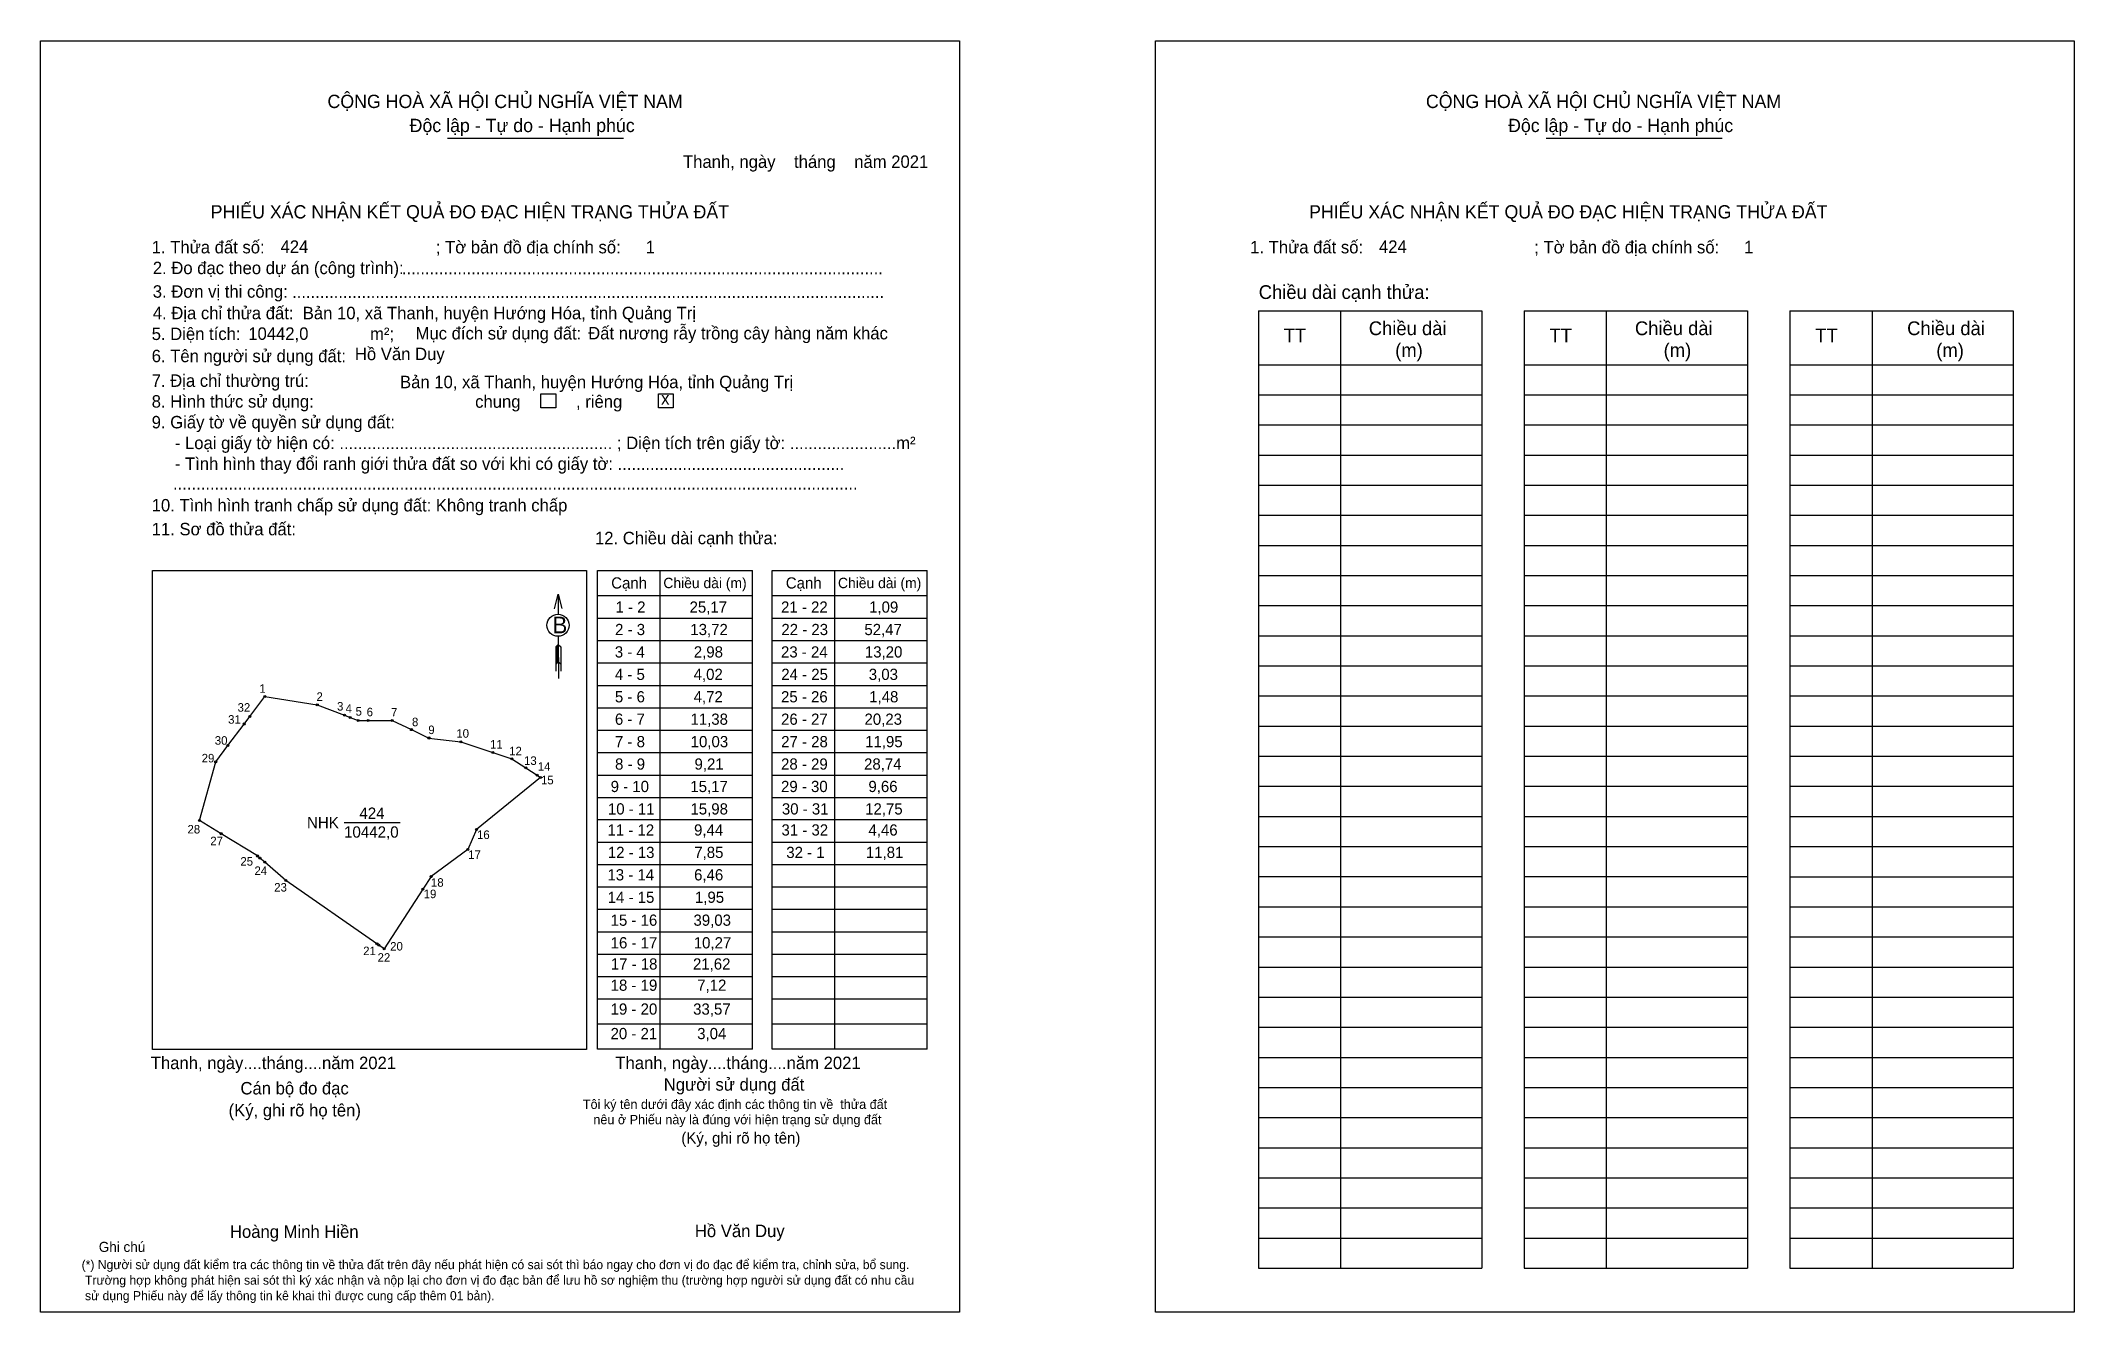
# Model space of a CAD drawing. Extents: x 546233 to 547195, y 1825734 to 1826336.
import ezdxf

# ---------------------------------------------------------------- set-up
doc = ezdxf.new("R2010")
doc.units = 0
for name, color, linetype in [('CanhThua', 7, 'Continuous'), ('kqddKhungInTrang1', 7, 'Continuous'), ('kqddKhungInTrang2', 7, 'Continuous'), ('kqddNoiDung', 7, 'Continuous'), ('kqddTemplate', 7, 'Continuous'), ('MocDinhThua', 7, 'Continuous'), ('NhanDiaChinhThua', 7, 'Continuous'), ('SoHieuDinhThua', 7, 'Continuous')]:
    doc.layers.add(name, color=color, linetype=linetype)

msp = doc.modelspace()

# ---------------------------------------------------------------- linework, layer by layer
at = {"layer": 'CanhThua'}
for p, q in [((546331.78, 1826016.22), (546338.87, 1826025.67)), ((546338.87, 1826025.67), (546363.73, 1826021.71)), ((546363.73, 1826021.71), (546376.55, 1826016.81)), ((546376.55, 1826016.81), (546379.33, 1826015.74)), ((546321.45, 1826002.46), (546329.1, 1826012.65)), ((546329.1, 1826012.65), (546331.78, 1826016.22)), ((546379.33, 1826015.74), (546383.08, 1826014.31)), ((546383.08, 1826014.31), (546387.8, 1826014.3)), ((546387.8, 1826014.3), (546399.18, 1826014.29)), ((546399.18, 1826014.29), (546408.24, 1826009.99)), ((546408.24, 1826009.99), (546416.56, 1826006.03)), ((546315.65, 1825994.73), (546321.45, 1826002.46)), ((546416.56, 1826006.03), (546431.62, 1826004.23)), ((546431.62, 1826004.23), (546446.79, 1825999.2)), ((546446.79, 1825999.2), (546455.75, 1825996.23)), ((546308.01, 1825967.03), (546315.65, 1825994.73)), ((546469.38, 1825987.36), (546439.09, 1825962.76)), ((546455.75, 1825996.23), (546462.34, 1825991.95)), ((546462.34, 1825991.95), (546467.75, 1825988.42)), ((546467.75, 1825988.42), (546469.38, 1825987.36)), ((546318.21, 1825960.79), (546308.01, 1825967.03)), ((546335.47, 1825950.24), (546318.21, 1825960.79)), ((546439.09, 1825962.76), (546434.95, 1825953.36)), ((546336.59, 1825949.27), (546335.47, 1825950.24)), ((546338.87, 1825947.28), (546336.59, 1825949.27)), ((546434.95, 1825953.36), (546417.58, 1825940.49)), ((546348.83, 1825938.62), (546338.87, 1825947.28)), ((546417.58, 1825940.49), (546413.69, 1825934.52)), ((546391.97, 1825908.74), (546348.83, 1825938.62)), ((546413.69, 1825934.52), (546395.36, 1825906.39)), ((546392.86, 1825908.12), (546391.97, 1825908.74)), ((546395.36, 1825906.39), (546392.86, 1825908.12))]:
    msp.add_line(p, q, dxfattribs=at)
at = {"layer": 'kqddKhungInTrang1'}
msp.add_lwpolyline([(546232.85, 1826335.74), (546667.56, 1826335.74), (546667.56, 1825734.48), (546232.85, 1825734.48)], close=True, dxfattribs=at)
at = {"layer": 'kqddKhungInTrang2'}
msp.add_lwpolyline([(546760.3, 1826335.74), (547195.01, 1826335.74), (547195.01, 1825734.48), (546760.3, 1825734.48)], close=True, dxfattribs=at)
at = {"layer": 'kqddTemplate'}
for p, q in [((546425.4, 1826289.73), (546508.65, 1826289.73)), ((546945.1, 1826289.73), (547028.35, 1826289.73)), ((546808.96, 1826208), (546914.66, 1826208)), ((546808.96, 1826208), (546808.96, 1825755.36)), ((546847.86, 1826208), (546847.86, 1825755.36)), ((546914.66, 1826208), (546914.66, 1825755.36)), ((546934.69, 1826208), (546934.69, 1825755.36)), ((546934.69, 1826208), (547040.39, 1826208)), ((546973.58, 1826208), (546973.58, 1825755.36)), ((547040.39, 1826208), (547040.39, 1825755.36)), ((547060.41, 1826208), (547060.41, 1825755.36)), ((547060.41, 1826208), (547166.11, 1826208)), ((547099.31, 1826208), (547099.31, 1825755.36)), ((547166.11, 1826208), (547166.11, 1825755.36)), ((546808.96, 1826182.53), (546914.66, 1826182.53)), ((546934.69, 1826182.52), (547040.39, 1826182.52)), ((547060.41, 1826182.52), (547166.11, 1826182.52)), ((546808.96, 1826168.29), (546914.66, 1826168.29)), ((546934.69, 1826168.29), (547040.39, 1826168.29)), ((547060.41, 1826168.29), (547166.11, 1826168.29)), ((546808.96, 1826154.05), (546914.66, 1826154.05)), ((546934.69, 1826154.05), (547040.39, 1826154.05)), ((547060.41, 1826154.05), (547166.11, 1826154.05)), ((546808.96, 1826139.81), (546914.66, 1826139.81)), ((546934.69, 1826139.81), (547040.39, 1826139.81)), ((547060.41, 1826139.81), (547166.11, 1826139.81)), ((546808.96, 1826125.57), (546914.66, 1826125.57)), ((546934.69, 1826125.57), (547040.39, 1826125.57)), ((547060.41, 1826125.57), (547166.11, 1826125.57)), ((546808.96, 1826111.33), (546914.66, 1826111.33)), ((546934.69, 1826111.33), (547040.39, 1826111.33)), ((547060.41, 1826111.33), (547166.11, 1826111.33)), ((546808.96, 1826097.09), (546914.66, 1826097.09)), ((546934.69, 1826097.09), (547040.39, 1826097.09)), ((547060.41, 1826097.09), (547166.11, 1826097.09)), ((546496.36, 1826085.18), (546569.59, 1826085.18)), ((546496.36, 1825858.92), (546496.36, 1826085.18)), ((546525.81, 1826085.18), (546525.81, 1825858.92)), ((546569.59, 1825858.92), (546569.59, 1826085.18)), ((546578.97, 1826085.18), (546652.2, 1826085.18)), ((546578.97, 1825858.92), (546578.97, 1826085.18)), ((546608.42, 1826085.18), (546608.42, 1825858.92)), ((546652.2, 1825858.92), (546652.2, 1826085.18)), ((546477.7, 1826074.06), (546477.72, 1826064.57)), ((546808.96, 1826082.85), (546914.66, 1826082.85)), ((546934.69, 1826082.85), (547040.39, 1826082.85)), ((547060.41, 1826082.85), (547166.11, 1826082.85)), ((546496.36, 1826073.34), (546569.59, 1826073.34)), ((546578.97, 1826073.34), (546652.2, 1826073.34)), ((546808.96, 1826068.62), (546914.66, 1826068.62)), ((546934.69, 1826068.61), (547040.39, 1826068.61)), ((547060.41, 1826068.61), (547166.11, 1826068.61)), ((546496.36, 1826062.74), (546569.59, 1826062.74)), ((546578.97, 1826062.74), (546652.2, 1826062.74)), ((546477.74, 1826050.3), (546476.52, 1826049.13)), ((546477.74, 1826049.76), (546476.52, 1826048.59)), ((546477.74, 1826049.21), (546476.52, 1826048.05)), ((546476.52, 1826049.13), (546476.52, 1826037.68)), ((546477.75, 1826048.67), (546476.52, 1826047.51)), ((546477.75, 1826048.13), (546476.52, 1826046.96)), ((546477.75, 1826047.59), (546476.52, 1826046.42)), ((546477.75, 1826047.05), (546476.52, 1826045.88)), ((546477.75, 1826046.51), (546476.52, 1826045.34)), ((546477.75, 1826045.96), (546476.52, 1826044.79)), ((546477.75, 1826045.42), (546476.52, 1826044.25)), ((546477.74, 1826054.13), (546477.77, 1826034.15)), ((546477.74, 1826050.3), (546478.99, 1826049.13)), ((546478.99, 1826049.13), (546478.99, 1826037.68)), ((546496.36, 1826052.13), (546569.59, 1826052.13)), ((546578.97, 1826052.13), (546652.2, 1826052.13)), ((546808.96, 1826054.38), (546914.66, 1826054.38)), ((546934.69, 1826054.38), (547040.39, 1826054.38)), ((547060.41, 1826054.37), (547166.11, 1826054.37)), ((546477.75, 1826044.88), (546476.52, 1826043.71)), ((546477.75, 1826044.34), (546476.52, 1826043.17)), ((546477.75, 1826043.8), (546476.52, 1826042.62)), ((546477.75, 1826043.25), (546476.52, 1826042.08)), ((546477.76, 1826042.71), (546476.52, 1826041.54)), ((546477.76, 1826042.17), (546476.52, 1826041)), ((546477.76, 1826042.17), (546478.99, 1826041)), ((546496.36, 1826041.53), (546569.59, 1826041.53)), ((546578.97, 1826041.53), (546652.2, 1826041.53)), ((546808.96, 1826040.14), (546914.66, 1826040.14)), ((546934.69, 1826040.14), (547040.39, 1826040.14)), ((547060.41, 1826040.14), (547166.11, 1826040.14)), ((546496.36, 1826030.93), (546569.59, 1826030.93)), ((546578.97, 1826030.93), (546652.2, 1826030.93)), ((546808.96, 1826025.9), (546914.66, 1826025.9)), ((546934.69, 1826025.9), (547040.39, 1826025.9)), ((547060.41, 1826025.9), (547166.11, 1826025.9)), ((546496.36, 1826020.32), (546569.59, 1826020.32)), ((546578.97, 1826020.32), (546652.2, 1826020.32)), ((546496.36, 1826009.72), (546569.59, 1826009.72)), ((546578.97, 1826009.72), (546652.2, 1826009.72)), ((546808.96, 1826011.66), (546914.66, 1826011.66)), ((546934.69, 1826011.66), (547040.39, 1826011.66)), ((547060.41, 1826011.66), (547166.11, 1826011.66)), ((546496.36, 1825999.12), (546569.59, 1825999.12)), ((546578.97, 1825999.12), (546652.2, 1825999.12)), ((546808.96, 1825997.42), (546914.66, 1825997.42)), ((546934.69, 1825997.42), (547040.39, 1825997.42)), ((547060.41, 1825997.42), (547166.11, 1825997.42)), ((546496.36, 1825988.51), (546569.59, 1825988.51)), ((546578.97, 1825988.51), (546652.2, 1825988.51)), ((546496.36, 1825977.91), (546569.59, 1825977.91)), ((546578.97, 1825977.91), (546652.2, 1825977.91)), ((546808.96, 1825983.18), (546914.66, 1825983.18)), ((546934.69, 1825983.18), (547040.39, 1825983.18)), ((547060.41, 1825983.18), (547166.11, 1825983.18)), ((546808.96, 1825968.94), (546914.66, 1825968.94)), ((546934.69, 1825968.94), (547040.39, 1825968.94)), ((547060.41, 1825968.94), (547166.11, 1825968.94)), ((546569.59, 1825967.31), (546496.36, 1825967.31)), ((546652.2, 1825967.31), (546578.97, 1825967.31)), ((546569.59, 1825956.7), (546496.36, 1825956.7)), ((546652.2, 1825956.7), (546578.97, 1825956.7)), ((546808.96, 1825954.7), (546914.66, 1825954.7)), ((546934.69, 1825954.7), (547040.39, 1825954.7)), ((547060.41, 1825954.7), (547166.11, 1825954.7)), ((546569.59, 1825946.1), (546496.36, 1825946.1)), ((546652.2, 1825946.1), (546578.97, 1825946.1)), ((546808.96, 1825940.47), (546914.66, 1825940.47)), ((546934.69, 1825940.47), (547040.39, 1825940.47)), ((547060.41, 1825940.46), (547166.11, 1825940.46)), ((546569.59, 1825935.5), (546496.36, 1825935.5)), ((546652.2, 1825935.5), (546578.97, 1825935.5)), ((546569.59, 1825924.89), (546496.36, 1825924.89)), ((546652.2, 1825924.89), (546578.97, 1825924.89)), ((546808.96, 1825926.23), (546914.66, 1825926.23)), ((546934.69, 1825926.23), (547040.39, 1825926.23)), ((547060.41, 1825926.23), (547166.11, 1825926.23)), ((546569.59, 1825914.29), (546496.36, 1825914.29)), ((546652.2, 1825914.29), (546578.97, 1825914.29)), ((546808.96, 1825911.99), (546914.66, 1825911.99)), ((546934.69, 1825911.99), (547040.39, 1825911.99)), ((547060.41, 1825911.99), (547166.11, 1825911.99)), ((546569.59, 1825903.69), (546496.36, 1825903.69)), ((546652.2, 1825903.69), (546578.97, 1825903.69)), ((546569.59, 1825893.08), (546496.36, 1825893.08)), ((546652.2, 1825893.08), (546578.97, 1825893.08)), ((546808.96, 1825897.75), (546914.66, 1825897.75)), ((546934.69, 1825897.75), (547040.39, 1825897.75)), ((547060.41, 1825897.75), (547166.11, 1825897.75)), ((546569.59, 1825882.48), (546496.36, 1825882.48)), ((546652.2, 1825882.48), (546578.97, 1825882.48)), ((546808.96, 1825883.51), (546914.66, 1825883.51)), ((546934.69, 1825883.51), (547040.39, 1825883.51)), ((547060.41, 1825883.51), (547166.11, 1825883.51)), ((546569.59, 1825870.7), (546496.36, 1825870.7)), ((546652.2, 1825870.7), (546578.97, 1825870.7)), ((546808.96, 1825869.27), (546914.66, 1825869.27)), ((546934.69, 1825869.27), (547040.39, 1825869.27)), ((547060.41, 1825869.27), (547166.11, 1825869.27)), ((546569.59, 1825858.92), (546496.36, 1825858.92)), ((546652.2, 1825858.92), (546578.97, 1825858.92)), ((546808.96, 1825855.03), (546914.66, 1825855.03)), ((546934.69, 1825855.03), (547040.39, 1825855.03)), ((547060.41, 1825855.03), (547166.11, 1825855.03)), ((546808.96, 1825840.79), (546914.66, 1825840.79)), ((546934.69, 1825840.79), (547040.39, 1825840.79)), ((547060.41, 1825840.79), (547166.11, 1825840.79)), ((546808.96, 1825826.56), (546914.66, 1825826.56)), ((546934.69, 1825826.55), (547040.39, 1825826.55)), ((547060.41, 1825826.55), (547166.11, 1825826.55)), ((546808.96, 1825812.32), (546914.66, 1825812.32)), ((546934.69, 1825812.32), (547040.39, 1825812.32)), ((547060.41, 1825812.32), (547166.11, 1825812.32)), ((546808.96, 1825798.08), (546914.66, 1825798.08)), ((546934.69, 1825798.08), (547040.39, 1825798.08)), ((547060.41, 1825798.08), (547166.11, 1825798.08)), ((546808.96, 1825783.84), (546914.66, 1825783.84)), ((546934.69, 1825783.84), (547040.39, 1825783.84)), ((547060.41, 1825783.84), (547166.11, 1825783.84)), ((546808.96, 1825769.6), (546914.66, 1825769.6)), ((546934.69, 1825769.6), (547040.39, 1825769.6)), ((547060.41, 1825769.6), (547166.11, 1825769.6)), ((546808.96, 1825755.36), (546914.66, 1825755.36)), ((546934.69, 1825755.36), (547040.39, 1825755.36)), ((547060.41, 1825755.36), (547166.11, 1825755.36))]:
    msp.add_line(p, q, dxfattribs=at)
for points in [[(546469.46, 1826168.76), (546476.53, 1826168.76), (546476.53, 1826162.16), (546469.46, 1826162.16)], [(546525.09, 1826168.76), (546532.16, 1826168.76), (546532.16, 1826162.16), (546525.09, 1826162.16)], [(546285.74, 1826085.18), (546491.15, 1826085.18), (546491.15, 1825858.72), (546285.74, 1825858.72)]]:
    msp.add_lwpolyline(points, close=True, dxfattribs=at)
msp.add_lwpolyline([(546476, 1826067.18), (546477.7, 1826074.06), (546479.43, 1826067.19)], dxfattribs=at)
msp.add_circle((546477.6, 1826059.35), 5.22, dxfattribs=at)
at = {"layer": 'MocDinhThua'}
for centre in [(546338.87, 1826025.67), (546331.78, 1826016.22), (546363.73, 1826021.71), (546376.55, 1826016.81), (546379.33, 1826015.74), (546329.1, 1826012.65), (546383.08, 1826014.31), (546387.8, 1826014.3), (546399.18, 1826014.29), (546408.24, 1826009.99), (546321.45, 1826002.46), (546416.56, 1826006.03), (546431.62, 1826004.23), (546446.79, 1825999.2), (546315.65, 1825994.73), (546455.75, 1825996.23), (546462.34, 1825991.95), (546467.75, 1825988.42), (546469.38, 1825987.36), (546308.01, 1825967.03), (546318.21, 1825960.79), (546439.09, 1825962.76), (546335.47, 1825950.24), (546336.59, 1825949.27), (546434.95, 1825953.36), (546338.87, 1825947.28), (546417.58, 1825940.49), (546348.83, 1825938.62), (546413.69, 1825934.52), (546391.97, 1825908.74), (546392.86, 1825908.12), (546395.36, 1825906.39)]:
    msp.add_circle(centre, 0.484, dxfattribs=at)
at = {"layer": 'NhanDiaChinhThua'}
msp.add_line((546376.38, 1825966.03), (546402.99, 1825966.03), dxfattribs=at)

# ---------------------------------------------------------------- texts
at = {"layer": 'kqddNoiDung'}
for s, height, p in [('Thanh, ngày    tháng    năm 2021  ', 5.8907, (546536.74, 1826275.61)), ('424', 5.891, (546346.33, 1826235.42)), ('1', 5.89, (546519.09, 1826235.24)), ('424', 5.891, (546866.03, 1826235.42)), ('1', 5.89, (547038.79, 1826235.24)), ('........................................................................................................', 5.89072, (546403.73, 1826225.26)), ('................................................................................................................................', 5.89072, (546351.79, 1826214.1)), ('10442,0', 5.891, (546331.07, 1826194.29)), ('Đất nương rẫy trồng cây hàng năm khác', 5.8907, (546491.88, 1826194.51)), ('Hồ Văn Duy', 5.891, (546381.52, 1826184.7)), ('Bản 10, xã Thanh, huyện Hướng Hóa, tỉnh Quảng Trị', 5.8907, (546402.87, 1826171.43)), ('x', 5.89, (546526.39, 1826163.69)), ('1 - 2', 5.302, (546504.82, 1826065.29)), ('25,17', 5.302, (546539.85, 1826065.29)), ('21 - 22', 5.302, (546583.14, 1826065.29)), ('1,09', 5.302, (546624.79, 1826065.29)), ('2 - 3', 5.302, (546504.61, 1826054.69)), ('13,72', 5.302, (546540.21, 1826054.69)), ('22 - 23', 5.302, (546583.3, 1826054.69)), ('52,47', 5.302, (546622.57, 1826054.69)), ('3 - 4', 5.302, (546504.49, 1826044.09)), ('2,98', 5.302, (546541.86, 1826044.09)), ('23 - 24', 5.302, (546583.11, 1826044.09)), ('13,20', 5.302, (546622.8, 1826044.09)), ('4 - 5', 5.302, (546504.52, 1826033.48)), ('4,02', 5.302, (546541.78, 1826033.48)), ('24 - 25', 5.302, (546583.24, 1826033.48)), ('3,03', 5.302, (546624.65, 1826033.48)), ('5 - 6', 5.302, (546504.54, 1826022.88)), ('4,72', 5.302, (546541.78, 1826022.88)), ('25 - 26', 5.302, (546583.13, 1826022.88)), ('1,48', 5.302, (546624.84, 1826022.88)), ('6 - 7', 5.302, (546504.54, 1826012.28)), ('11,38', 5.302, (546540.27, 1826012.28)), ('26 - 27', 5.302, (546583.15, 1826012.28)), ('20,23', 5.302, (546622.61, 1826012.28)), ('7 - 8', 5.302, (546504.57, 1826001.67)), ('10,03', 5.302, (546540.38, 1826001.67)), ('27 - 28', 5.302, (546583.2, 1826001.67)), ('11,95', 5.302, (546622.92, 1826001.67)), ('8 - 9', 5.302, (546504.6, 1825991.07)), ('9,21', 5.302, (546542.19, 1825991.07)), ('28 - 29', 5.302, (546583.15, 1825991.07)), ('28,74', 5.302, (546622.42, 1825991.07)), ('9 - 10', 5.302, (546502.53, 1825980.47)), ('15,17', 5.302, (546540.23, 1825980.47)), ('29 - 30', 5.302, (546583.12, 1825980.47)), ('9,66', 5.302, (546624.47, 1825980.47)), ('10 - 11', 5.302, (546501.22, 1825969.86)), ('15,98', 5.302, (546540.27, 1825969.86)), ('30 - 31', 5.302, (546583.53, 1825969.86)), ('12,75', 5.302, (546622.92, 1825969.86)), ('11 - 12', 5.302, (546501.03, 1825959.9)), ('9,44', 5.302, (546541.97, 1825959.9)), ('31 - 32', 5.302, (546583.34, 1825959.9)), ('4,46', 5.302, (546624.5, 1825959.9)), ('12 - 13', 5.302, (546501.19, 1825949.29)), ('7,85', 5.302, (546542.08, 1825949.29)), ('32 - 1', 5.302, (546585.62, 1825949.29)), ('11,81', 5.302, (546623.27, 1825949.29)), ('13 - 14', 5.302, (546501, 1825938.69)), ('6,46', 5.302, (546542, 1825938.69)), ('14 - 15', 5.302, (546501.13, 1825928.09)), ('1,95', 5.302, (546542.4, 1825928.09)), ('15 - 16', 5.302, (546502.51, 1825917.25)), ('39,03', 5.302, (546541.7, 1825917.25)), ('16 - 17', 5.302, (546502.53, 1825906.55)), ('10,27', 5.302, (546541.84, 1825906.55)), ('17 - 18', 5.302, (546502.58, 1825896.53)), ('21,62', 5.302, (546541.46, 1825896.53)), ('18 - 19', 5.302, (546502.52, 1825886.5)), ('7,12', 5.302, (546543.48, 1825886.5)), ('19 - 20', 5.302, (546502.5, 1825875.22)), ('33,57', 5.302, (546541.55, 1825875.22)), ('20 - 21', 5.302, (546502.47, 1825863.63)), ('3,04', 5.302, (546543.46, 1825863.63)), ('Thanh, ngày....tháng....năm 2021', 5.8907, (546284.94, 1825849.47)), ('Thanh, ngày....tháng....năm 2021', 5.8907, (546504.75, 1825849.47)), ('Hồ Văn Duy', 5.891, (546542.37, 1825770.03))]:
    msp.add_text(s, height=height, dxfattribs=at).set_placement(p)
at = {"layer": 'kqddTemplate'}
for s, height, p in [('CỘNG HOÀ XÃ HỘI CHỦ NGHĨA VIỆT NAM', 6.2834, (546368.55, 1826303.9)), ('CỘNG HOÀ XÃ HỘI CHỦ NGHĨA VIỆT NAM', 6.2834, (546888.24, 1826303.9)), ('Độc lập - Tự do - Hạnh phúc', 6.2834, (546407.4, 1826292.54)), ('Độc lập - Tự do - Hạnh phúc', 6.2834, (546927.1, 1826292.54)), ('PHIẾU XÁC NHẬN KẾT QUẢ ĐO ĐẠC HIỆN TRẠNG THỬA ĐẤT', 6.2834, (546313.27, 1826251.68)), ('PHIẾU XÁC NHẬN KẾT QUẢ ĐO ĐẠC HIỆN TRẠNG THỬA ĐẤT', 6.2834, (546832.96, 1826251.68)), ('1. Thửa đất số:                                     ; Tờ bản đồ địa chính số:', 5.8907, (546285.38, 1826235.18)), ('1. Thửa đất số:                                     ; Tờ bản đồ địa chính số:', 5.8907, (546805.08, 1826235.18)), ('2. Đo đạc theo dự án (công trình): ', 5.8907, (546285.9, 1826225.36)), ('3. Đơn vị thi công: ', 5.8907, (546285.9, 1826214.22)), ('Chiều dài cạnh thửa:', 6.5092, (546809.14, 1826213.62)), ('4. Địa chỉ thửa đất:  Bản 10, xã Thanh, huyện Hướng Hóa, tỉnh Quảng Trị', 5.8907, (546285.9, 1826204.03)), ('5. Diện tích:                            m²; ', 5.8907, (546285.38, 1826194.21)), ('Mục đích sử dụng đất:', 5.8907, (546410.22, 1826194.46)), ('TT', 6.509, (546820.97, 1826193.15)), ('Chiều dài', 6.509, (546861.21, 1826196.51)), ('TT', 6.509, (546946.7, 1826193.15)), ('Chiều dài', 6.509, (546987.12, 1826196.51)), ('TT', 6.509, (547072.42, 1826193.15)), ('Chiều dài', 6.509, (547115.92, 1826196.51)), ('6. Tên người sử dụng đất:', 5.8907, (546285.38, 1826183.74)), ('(m)', 6.509, (546873.7, 1826186.16)), ('(m)', 6.509, (547000.7, 1826186.15)), ('(m)', 6.509, (547129.7, 1826186.15)), ('7. Địa chỉ thường trú:', 5.8907, (546285.38, 1826172.06)), ('8. Hình thức sử dụng:', 5.8907, (546285.38, 1826162.24)), ('chung            , riêng', 5.8907, (546438.41, 1826162.18)), ('9. Giấy tờ về quyền sử dụng đất:', 5.8907, (546285.38, 1826152.43)), ('     - Loại giấy tờ hiện có: ........................................................... ; Diện tích trên giấy tờ: .......................m²', 5.89072, (546285.38, 1826142.61)), ('     - Tình hình thay đổi ranh giới thửa đất so với khi có giấy tờ: .................................................', 5.89072, (546285.38, 1826132.79)), ('....................................................................................................................................................', 5.89072, (546295.46, 1826123.47)), ('10. Tình hình tranh chấp sử dụng đất: Không tranh chấp', 5.8907, (546285.38, 1826113.15)), ('11. Sơ đồ thửa đất:', 5.8907, (546285.38, 1826101.87)), ('12. Chiều dài cạnh thửa:', 5.8907, (546495.12, 1826097.65)), ('Cạnh', 5.302, (546502.79, 1826076.7)), ('Chiều dài (m)', 4.9089, (546527.46, 1826076.88)), ('Cạnh', 5.302, (546585.4, 1826076.7)), ('Chiều dài (m)', 4.9089, (546610.08, 1826076.88)), ('B', 7.85, (546475.02, 1826055.56)), ('Cán bộ đo đạc', 5.8907, (546327.38, 1825837.49)), ('Người sử dụng đất', 5.8907, (546527.65, 1825839.27)), ('Tôi ký tên dưới đây xác định các thông tin về  thửa đất ', 4.4534, (546489.38, 1825830.63)), ('(Ký, ghi rõ họ tên)', 5.8907, (546321.76, 1825827.09)), ('nêu ở Phiếu này là đúng với hiện trạng sử dụng đất', 4.4534, (546494.35, 1825823.39)), ('(Ký, ghi rõ họ tên)', 5.3016, (546535.94, 1825814.29)), ('Hoàng Minh Hiền', 5.8907, (546322.4, 1825769.69)), ('Ghi chú', 4.771, (546260.35, 1825763.03)), ('(*) Người sử dụng đất kiểm tra các thông tin về thửa đất trên đây nếu phát hiện có sai sót thì báo ngay cho đơn vị đo đạc để kiểm tra, chỉnh sửa, bổ sung.', 4.29433, (546252.23, 1825754.89)), (' Trường hợp không phát hiện sai sót thì ký xác nhận và nộp lại cho đơn vị đo đạc bản để lưu hồ sơ nghiệm thu (trường hợp người sử dụng đất có nhu cầu', 4.29433, (546252.23, 1825747.54)), (' sử dụng Phiếu này để lấy thông tin kê khai thì được cung cấp thêm 01 bản).', 4.2943, (546252.23, 1825740.2))]:
    msp.add_text(s, height=height, dxfattribs=at).set_placement(p)
at = {"layer": 'NhanDiaChinhThua'}
for s, p in [('NHK', (546358.85, 1825963.36)), ('424', (546383.64, 1825967.81)), ('10442,0', (546376.38, 1825958.91))]:
    msp.add_text(s, height=5.342, dxfattribs=at).set_placement(p)
at = {"layer": 'SoHieuDinhThua'}
for s, height, p in [('1', 4.03, (546336.31, 1826027.39)), ('2', 4.03, (546363.36, 1826023.59)), ('31', 4.034, (546321.54, 1826012.79)), ('32', 4.034, (546326.01, 1826018.47)), ('3', 4.03, (546373.06, 1826019.01)), ('4', 4.03, (546377.11, 1826018)), ('5', 4.03, (546381.85, 1826016.59)), ('6', 4.03, (546387.1, 1826016.32)), ('7', 4.03, (546398.63, 1826016.21)), ('30', 4.034, (546315.23, 1826002.86)), ('8', 4.03, (546408.53, 1826011.61)), ('9', 4.03, (546416.24, 1826007.89)), ('10', 4.034, (546429.5, 1826006.15)), ('29', 4.034, (546309.02, 1825994.49)), ('11', 4.034, (546445.45, 1826001.01)), ('12', 4.034, (546454.52, 1825997.85)), ('13', 4.034, (546461.53, 1825993.31)), ('14', 4.034, (546468.06, 1825990.55)), ('15', 4.034, (546469.56, 1825984.12)), ('28', 4.034, (546302.31, 1825960.89)), ('27', 4.034, (546313.1, 1825955.33)), ('16', 4.034, (546439.29, 1825958.29)), ('25', 4.034, (546327.34, 1825945.67)), ('17', 4.034, (546435.1, 1825948.83)), ('24', 4.034, (546334.01, 1825941.25)), ('18', 4.034, (546417.5, 1825935.7)), ('23', 4.034, (546343.35, 1825933.42)), ('19', 4.034, (546414.06, 1825930.3)), ('21', 4.034, (546385.45, 1825903.35)), ('22', 4.034, (546392.25, 1825900.24)), ('20', 4.034, (546398.21, 1825905.52))]:
    msp.add_text(s, height=height, dxfattribs=at).set_placement(p)

doc.saveas('drawing.dxf')
